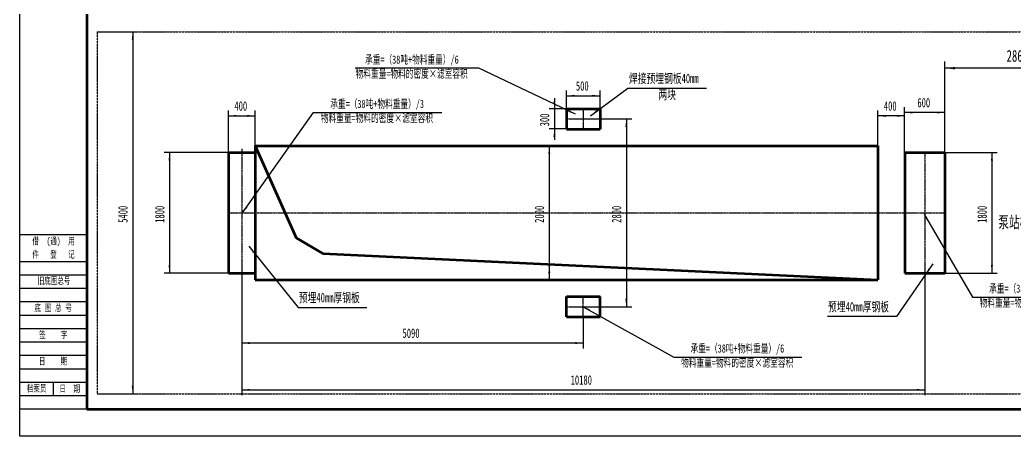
# Model space of a CAD drawing. Header units: millimetres. Extents: x -11880 to 11880, y -8400 to 8400.
# Drawn here: x -11880 to 2953, y -8400 to -2193 of the extents above; entities that cross this region are included whole.
import ezdxf

# ---------------------------------------------------------------- set-up
doc = ezdxf.new("R2010")
doc.units = ezdxf.units.MM
doc.linetypes.add('EB_DASHDOT', pattern=[39, 30, -3, 3, -3])
doc.linetypes.add('EB_DASHDOTDOT', pattern=[45, 30, -3, 3, -3, 3, -3])
for name, color, linetype, lineweight in [('CAXA0', 7, 'Continuous', 70), ('CAXA1', 1, 'EB_DASHDOT', 25), ('CAXA3', 7, 'Continuous', 25), ('CAXA4', 3, 'Continuous', 25)]:
    doc.layers.add(name, color=color, linetype=linetype, lineweight=lineweight)
doc.styles.add('UserTxtStyle11', font='', dxfattribs={"width": 0.667})
doc.styles.add('标准', font='', dxfattribs={"width": 0.667})
doc.styles.get('UserTxtStyle11').set_extended_font_data('FangSong_GB2312')
doc.styles.get('标准').set_extended_font_data('FangSong_GB2312')
doc.dimstyles.new('标准', dxfattribs={"dimscale": 40, "dimtxt": 3.5, "dimasz": 3, "dimexe": 2, "dimexo": 0, "dimtad": 1, "dimdec": 1, "dimzin": 12, "dimdsep": 46, "dimtxsty": '标准', "dimcen": 0, "dimdle": 4, "dimaunit": 1, "dimazin": 2, "dimtfac": 1, "dimtdec": 3, "dimtmove": 0, "dimatfit": 3, "dimfxl": 0, "dimtolj": 1, "dimtzin": 0, "dimarcsym": 0})

# ---------------------------------------------------------------- blocks, each defined once
blk = doc.blocks.new('*D75')
at = {"layer": 'CAXA4', "linetype": 'Continuous', "lineweight": 25}
blk.add_hatch(color=0, dxfattribs=at).paths.add_polyline_path([(1597, -5088), (1638, -5185), (1661, -5172)], flags=0)
at = {"layer": 'CAXA4', "color": 0, "linetype": 'Continuous', "lineweight": 25}
for p, q in [((1597, -5088), (2318, -6328)), ((2318, -6328), (4227, -6328))]:
    blk.add_line(p, q, dxfattribs=at)
at = {"layer": 'CAXA4', "color": 0, "linetype": 'Continuous', "lineweight": 25, "char_height": 122.5, "attachment_point": 1, "style": '标准'}
for s, insert in [('\\fFangSong_GB2312|b0|i0|p34;承重=（38吨+物料重量）/3', (2566, -6138)), ('\\fFangSong_GB2312|b0|i0|p34;物料重量=物料的密度×滤室容积', (2426, -6350))]:
    blk.add_mtext(s, dxfattribs=dict(at, insert=insert))
blk = doc.blocks.new('*D76')
at = {"layer": 'CAXA4', "linetype": 'Continuous', "lineweight": 25}
for points in [[(-8573, -7710), (-8453, -7725), (-8453, -7695)], [(1607, -7710), (1487, -7725), (1487, -7695)]]:
    blk.add_hatch(color=0, dxfattribs=at).paths.add_polyline_path(points, flags=0)
at = {"layer": 'CAXA4', "color": 0, "linetype": 'Continuous', "lineweight": 25}
for p, q in [((-8573, -5809), (-8573, -7790)), ((1607, -5809), (1607, -7790)), ((-8573, -7710), (1607, -7710))]:
    blk.add_line(p, q, dxfattribs=at)
at = {"layer": 'CAXA4', "color": 0, "linetype": 'Continuous', "lineweight": 25, "insert": (-3671, -7493), "char_height": 140, "attachment_point": 1, "style": '标准'}
blk.add_mtext('\\fFangSong_GB2312|b0|i0|p34;10180', dxfattribs=at)
blk = doc.blocks.new('*D103')
at = {"layer": 'CAXA4', "linetype": 'Continuous', "lineweight": 25}
for points in [[(-2841, -3670), (-2856, -3790), (-2826, -3790)], [(-2841, -6470), (-2856, -6350), (-2826, -6350)]]:
    blk.add_hatch(color=0, dxfattribs=at).paths.add_polyline_path(points, flags=0)
at = {"layer": 'CAXA4', "color": 0, "linetype": 'Continuous', "lineweight": 25}
for p, q in [((-3483, -3670), (-2761, -3670)), ((-2841, -3670), (-2841, -6470)), ((-3483, -6470), (-2761, -6470))]:
    blk.add_line(p, q, dxfattribs=at)
at = {"layer": 'CAXA4', "color": 0, "linetype": 'Continuous', "lineweight": 25, "insert": (-3057, -5219), "char_height": 140, "attachment_point": 1, "rotation": 90, "style": '标准'}
blk.add_mtext('\\fFangSong_GB2312|b0|i0|p34;2800', dxfattribs=at)
blk = doc.blocks.new('*D104')
at = {"layer": 'CAXA4', "linetype": 'Continuous', "lineweight": 25}
blk.add_hatch(color=0, dxfattribs=at).paths.add_polyline_path([(-3483, -6470), (-3397, -6533), (-3384, -6510)], flags=0)
at = {"layer": 'CAXA4', "color": 0, "linetype": 'Continuous', "lineweight": 25}
for p, q in [((-3483, -6470), (-2132, -7222)), ((-2132, -7222), (-223, -7222))]:
    blk.add_line(p, q, dxfattribs=at)
at = {"layer": 'CAXA4', "color": 0, "linetype": 'Continuous', "lineweight": 25, "char_height": 122.5, "attachment_point": 1, "style": '标准'}
for s, insert in [('\\fFangSong_GB2312|b0|i0|p34;承重=（38吨+物料重量）/6', (-1884, -7032)), ('\\fFangSong_GB2312|b0|i0|p34;物料重量=物料的密度×滤室容积', (-2024, -7244))]:
    blk.add_mtext(s, dxfattribs=dict(at, insert=insert))
blk = doc.blocks.new('*D105')
at = {"layer": 'CAXA4', "linetype": 'Continuous', "lineweight": 25}
blk.add_hatch(color=0, dxfattribs=at).paths.add_polyline_path([(-3599, -3599), (-3689, -3542), (-3700, -3566)], flags=0)
at = {"layer": 'CAXA4', "color": 0, "linetype": 'Continuous', "lineweight": 25}
for p, q in [((-5039, -2913), (-6882, -2913)), ((-3599, -3599), (-5039, -2913))]:
    blk.add_line(p, q, dxfattribs=at)
at = {"layer": 'CAXA4', "color": 0, "linetype": 'Continuous', "lineweight": 25, "char_height": 122.5, "attachment_point": 1, "style": '标准'}
for s, insert in [('\\fFangSong_GB2312|b0|i0|p34;承重=（38吨+物料重量）/6', (-6736, -2723)), ('\\fFangSong_GB2312|b0|i0|p34;物料重量=物料的密度×滤室容积', (-6876, -2935))]:
    blk.add_mtext(s, dxfattribs=dict(at, insert=insert))
blk = doc.blocks.new('*D106')
at = {"layer": 'CAXA4', "linetype": 'Continuous', "lineweight": 25}
for points in [[(-8573, -7012), (-8453, -6997), (-8453, -7027)], [(-3483, -7012), (-3603, -6997), (-3603, -7027)]]:
    blk.add_hatch(color=0, dxfattribs=at).paths.add_polyline_path(points, flags=0)
at = {"layer": 'CAXA4', "color": 0, "linetype": 'Continuous', "lineweight": 25}
for p, q in [((-8573, -5809), (-8573, -7092)), ((-3483, -6623), (-3483, -7092)), ((-3483, -7012), (-8573, -7012))]:
    blk.add_line(p, q, dxfattribs=at)
at = {"layer": 'CAXA4', "color": 0, "linetype": 'Continuous', "lineweight": 25, "insert": (-6177, -6795), "char_height": 140, "attachment_point": 1, "style": '标准'}
blk.add_mtext('\\fFangSong_GB2312|b0|i0|p34;5090', dxfattribs=at)
blk = doc.blocks.new('*D122')
at = {"layer": 'CAXA4', "linetype": 'Continuous', "lineweight": 25}
for points in [[(1307, -3574), (1427, -3559), (1427, -3589)], [(1907, -3574), (1787, -3559), (1787, -3589)]]:
    blk.add_hatch(color=0, dxfattribs=at).paths.add_polyline_path(points, flags=0)
at = {"layer": 'CAXA4', "color": 0, "linetype": 'Continuous', "lineweight": 25}
for p, q in [((1307, -4170), (1307, -3494)), ((1907, -4170), (1907, -3494)), ((1907, -3574), (1307, -3574))]:
    blk.add_line(p, q, dxfattribs=at)
at = {"layer": 'CAXA4', "color": 0, "linetype": 'Continuous', "lineweight": 25, "insert": (1497, -3357), "char_height": 140, "attachment_point": 1, "style": '标准'}
blk.add_mtext('\\fFangSong_GB2312|b0|i0|p34;600', dxfattribs=at)
blk = doc.blocks.new('*D123')
at = {"layer": 'CAXA4', "linetype": 'Continuous', "lineweight": 25}
for points in [[(2608, -4170), (2593, -4290), (2623, -4290)], [(2608, -5970), (2593, -5850), (2623, -5850)]]:
    blk.add_hatch(color=0, dxfattribs=at).paths.add_polyline_path(points, flags=0)
at = {"layer": 'CAXA4', "color": 0, "linetype": 'Continuous', "lineweight": 25}
for p, q in [((1907, -4170), (2688, -4170)), ((2608, -4170), (2608, -5970)), ((1907, -5970), (2688, -5970))]:
    blk.add_line(p, q, dxfattribs=at)
at = {"layer": 'CAXA4', "color": 0, "linetype": 'Continuous', "lineweight": 25, "insert": (2391, -5219), "char_height": 140, "attachment_point": 1, "rotation": 90, "style": '标准'}
blk.add_mtext('\\fFangSong_GB2312|b0|i0|p34;1800', dxfattribs=at)
blk = doc.blocks.new('*D315')
at = {"layer": 'CAXA4', "linetype": 'Continuous', "lineweight": 25}
for points in [[(-8773, -3624), (-8653, -3639), (-8653, -3609)], [(-8373, -3624), (-8493, -3639), (-8493, -3609)]]:
    blk.add_hatch(color=0, dxfattribs=at).paths.add_polyline_path(points, flags=0)
at = {"layer": 'CAXA4', "color": 0, "linetype": 'Continuous', "lineweight": 25}
for p, q in [((-8773, -4170), (-8773, -3544)), ((-8373, -4070), (-8373, -3544)), ((-8773, -3624), (-8373, -3624))]:
    blk.add_line(p, q, dxfattribs=at)
at = {"layer": 'CAXA4', "color": 0, "linetype": 'Continuous', "lineweight": 25, "insert": (-8683, -3407), "char_height": 140, "attachment_point": 1, "style": '标准'}
blk.add_mtext('\\fFangSong_GB2312|b0|i0|p34;400', dxfattribs=at)
blk = doc.blocks.new('*D316')
at = {"layer": 'CAXA4', "linetype": 'Continuous', "lineweight": 25}
for points in [[(907, -3624), (1027, -3609), (1027, -3639)], [(1307, -3624), (1187, -3609), (1187, -3639)]]:
    blk.add_hatch(color=0, dxfattribs=at).paths.add_polyline_path(points, flags=0)
at = {"layer": 'CAXA4', "color": 0, "linetype": 'Continuous', "lineweight": 25}
for p, q in [((907, -4070), (907, -3544)), ((1307, -4170), (1307, -3544)), ((1307, -3624), (907, -3624))]:
    blk.add_line(p, q, dxfattribs=at)
at = {"layer": 'CAXA4', "color": 0, "linetype": 'Continuous', "lineweight": 25, "insert": (997, -3407), "char_height": 140, "attachment_point": 1, "style": '标准'}
blk.add_mtext('\\fFangSong_GB2312|b0|i0|p34;400', dxfattribs=at)
blk = doc.blocks.new('*D317')
at = {"layer": 'CAXA4', "linetype": 'Continuous', "lineweight": 25}
for points in [[(-3990, -4070), (-4005, -4190), (-3975, -4190)], [(-3990, -6070), (-4005, -5950), (-3975, -5950)]]:
    blk.add_hatch(color=0, dxfattribs=at).paths.add_polyline_path(points, flags=0)
at = {"layer": 'CAXA4', "color": 0, "linetype": 'Continuous', "lineweight": 25}
for p, q in [((-6153, -4070), (-3910, -4070)), ((-3990, -4070), (-3990, -6070)), ((-6153, -6070), (-3910, -6070))]:
    blk.add_line(p, q, dxfattribs=at)
at = {"layer": 'CAXA4', "color": 0, "linetype": 'Continuous', "lineweight": 25, "insert": (-4207, -5219), "char_height": 140, "attachment_point": 1, "rotation": 90, "style": '标准'}
blk.add_mtext('\\fFangSong_GB2312|b0|i0|p34;2000', dxfattribs=at)
blk = doc.blocks.new('CAXBLOCK316', base_point=(-10880, -8000))
at = {"layer": 'CAXA3'}
for p, q in [((-10880, -5400), (-11880, -5400)), ((-10880, -5800), (-11880, -5800)), ((-10880, -6000), (-11880, -6000)), ((-10880, -6200), (-11880, -6200)), ((-10880, -6400), (-11880, -6400)), ((-10880, -6600), (-11880, -6600)), ((-10880, -6800), (-11880, -6800)), ((-10880, -7000), (-11880, -7000)), ((-10880, -7200), (-11880, -7200)), ((-10880, -7400), (-11880, -7400)), ((-10880, -7600), (-11880, -7600)), ((-11380, -7800), (-11380, -7600)), ((-10880, -7800), (-11880, -7800)), ((-10880, -8000), (-11880, -8000))]:
    blk.add_line(p, q, dxfattribs=at)
at = {"layer": 'CAXA0', "linetype": 'Continuous', "lineweight": 25, "char_height": 104, "attachment_point": 1}
for s, insert, style in [('\\fFangSong_GB2312|b0|i0|p34;借  (通)  用', (-11694, -5439), '标准'), ('\\fFangSong_GB2312|b0|i0|p34;件   登   记', (-11694, -5638), '标准'), ('\\fFangSong_GB2312|b0|i0|p34;旧底图总号', (-11614, -6030), '标准'), ('\\fFangSong_GB2312|b0|i0|p34;底 图 总 号', (-11664, -6435), '标准'), ('\\fFangSong_GB2312|b0|i0|p34;签    字', (-11594, -6836), '标准'), ('\\fFangSong_GB2312|b0|i0|p34;日    期', (-11597, -7230), 'UserTxtStyle11'), ('\\fFangSong_GB2312|b0|i0|p34;档案员', (-11777, -7635), '标准'), ('\\fFangSong_GB2312|b0|i0|p34;日  期', (-11292, -7640), '标准')]:
    blk.add_mtext(s, dxfattribs=dict(at, insert=insert, style=style))
blk = doc.blocks.new('CAXBLOCK315', base_point=(11480, -8000))
at = {"layer": 'CAXA0', "linetype": 'Continuous', "lineweight": 70}
for p, q in [((-10880, 8000), (-10880, -8000)), ((-10880, -8000), (11480, -8000))]:
    blk.add_line(p, q, dxfattribs=at)
at = {"layer": 'CAXA3', "linetype": 'Continuous', "lineweight": 25}
for p, q in [((-11880, -8400), (-11880, 8400)), ((11880, -8400), (-11880, -8400))]:
    blk.add_line(p, q, dxfattribs=at)
at = {"layer": 'CAXA0'}
blk.add_blockref('CAXBLOCK316', (-10880, -8000), dxfattribs=at)
blk = doc.blocks.new('*D407')
at = {"layer": 'CAXA4', "linetype": 'Continuous', "lineweight": 25}
for points in [[(-9650, -4170), (-9665, -4290), (-9635, -4290)], [(-9650, -5970), (-9665, -5850), (-9635, -5850)]]:
    blk.add_hatch(color=0, dxfattribs=at).paths.add_polyline_path(points, flags=0)
at = {"layer": 'CAXA4', "color": 0, "linetype": 'Continuous', "lineweight": 25}
for p, q in [((-8773, -4170), (-9730, -4170)), ((-9650, -4170), (-9650, -5970)), ((-8773, -5970), (-9730, -5970))]:
    blk.add_line(p, q, dxfattribs=at)
at = {"layer": 'CAXA4', "color": 0, "linetype": 'Continuous', "lineweight": 25, "insert": (-9866, -5219), "char_height": 140, "attachment_point": 1, "rotation": 90, "style": '标准'}
blk.add_mtext('\\fFangSong_GB2312|b0|i0|p34;1800', dxfattribs=at)
blk = doc.blocks.new('*D408')
at = {"layer": 'CAXA4', "linetype": 'Continuous', "lineweight": 25}
blk.add_hatch(color=0, dxfattribs=at).paths.add_polyline_path([(-8560, -5070), (-8488, -4992), (-8510, -4977)], flags=0)
at = {"layer": 'CAXA4', "color": 0, "linetype": 'Continuous', "lineweight": 25}
for p, q in [((-8560, -5070), (-7502, -3574)), ((-7502, -3574), (-5593, -3574))]:
    blk.add_line(p, q, dxfattribs=at)
at = {"layer": 'CAXA4', "color": 0, "linetype": 'Continuous', "lineweight": 25, "char_height": 122.5, "attachment_point": 1, "style": '标准'}
for s, insert in [('\\fFangSong_GB2312|b0|i0|p34;承重=（38吨+物料重量）/3', (-7254, -3384)), ('\\fFangSong_GB2312|b0|i0|p34;物料重量=物料的密度×滤室容积', (-7394, -3596))]:
    blk.add_mtext(s, dxfattribs=dict(at, insert=insert))
blk = doc.blocks.new('*D409')
at = {"layer": 'CAXA4', "linetype": 'Continuous', "lineweight": 25}
for points in [[(-10198, -2370), (-10213, -2490), (-10183, -2490)], [(-10198, -7770), (-10213, -7650), (-10183, -7650)]]:
    blk.add_hatch(color=0, dxfattribs=at).paths.add_polyline_path(points, flags=0)
at = {"layer": 'CAXA4', "color": 0, "linetype": 'Continuous', "lineweight": 25}
for p, q in [((-10726, -2370), (-10118, -2370)), ((-10198, -2370), (-10198, -7770)), ((-10726, -7770), (-10118, -7770))]:
    blk.add_line(p, q, dxfattribs=at)
at = {"layer": 'CAXA4', "color": 0, "linetype": 'Continuous', "lineweight": 25, "insert": (-10415, -5219), "char_height": 140, "attachment_point": 1, "rotation": 90, "style": '标准'}
blk.add_mtext('\\fFangSong_GB2312|b0|i0|p34;5400', dxfattribs=at)
blk = doc.blocks.new('*D410')
at = {"layer": 'CAXA4', "linetype": 'Continuous', "lineweight": 25}
for points in [[(1907, -2913), (2057, -2894), (2057, -2931)], [(4119, -2913), (3969, -2894), (3969, -2931)]]:
    blk.add_hatch(color=0, dxfattribs=at).paths.add_polyline_path(points, flags=0)
at = {"layer": 'CAXA4', "color": 0, "linetype": 'Continuous', "lineweight": 25}
for p, q in [((1907, -4170), (1907, -2813)), ((4119, -4170), (4119, -2813)), ((4119, -2913), (1907, -2913))]:
    blk.add_line(p, q, dxfattribs=at)
at = {"layer": 'CAXA4', "color": 0, "linetype": 'Continuous', "lineweight": 25, "insert": (2827, -2642), "char_height": 175, "attachment_point": 1, "style": '标准'}
blk.add_mtext('\\fFangSong_GB2312|b0|i0|p34;2865', dxfattribs=at)
blk = doc.blocks.new('*D435')
at = {"layer": 'CAXA4', "linetype": 'Continuous', "lineweight": 25}
for points in [[(-3913, -3520), (-3928, -3400), (-3898, -3400)], [(-3913, -3820), (-3928, -3940), (-3898, -3940)]]:
    blk.add_hatch(color=0, dxfattribs=at).paths.add_polyline_path(points, flags=0)
at = {"layer": 'CAXA4', "color": 0, "linetype": 'Continuous', "lineweight": 25}
for p, q in [((-3913, -3360), (-3913, -3980)), ((-3733, -3520), (-3993, -3520)), ((-3733, -3820), (-3993, -3820))]:
    blk.add_line(p, q, dxfattribs=at)
at = {"layer": 'CAXA4', "color": 0, "linetype": 'Continuous', "lineweight": 25, "insert": (-4130, -3780), "char_height": 140, "attachment_point": 1, "rotation": 90, "style": '标准'}
blk.add_mtext('\\fFangSong_GB2312|b0|i0|p34;300', dxfattribs=at)
blk = doc.blocks.new('*D436')
at = {"layer": 'CAXA4', "linetype": 'Continuous', "lineweight": 25}
for points in [[(-3733, -3325), (-3613, -3340), (-3613, -3310)], [(-3233, -3325), (-3353, -3340), (-3353, -3310)]]:
    blk.add_hatch(color=0, dxfattribs=at).paths.add_polyline_path(points, flags=0)
at = {"layer": 'CAXA4', "color": 0, "linetype": 'Continuous', "lineweight": 25}
for p, q in [((-3733, -3520), (-3733, -3245)), ((-3233, -3520), (-3233, -3245)), ((-3733, -3325), (-3233, -3325))]:
    blk.add_line(p, q, dxfattribs=at)
at = {"layer": 'CAXA4', "color": 0, "linetype": 'Continuous', "lineweight": 25, "insert": (-3593, -3108), "char_height": 140, "attachment_point": 1, "style": '标准'}
blk.add_mtext('\\fFangSong_GB2312|b0|i0|p34;500', dxfattribs=at)
blk = doc.blocks.new('*D437')
at = {"layer": 'CAXA4', "linetype": 'Continuous', "lineweight": 25}
blk.add_hatch(color=0, dxfattribs=at).paths.add_polyline_path([(-3377, -3624), (-3271, -3564), (-3289, -3540)], flags=0)
at = {"layer": 'CAXA4', "color": 0, "linetype": 'Continuous', "lineweight": 25}
for p, q in [((-3377, -3624), (-2819, -3211)), ((-2819, -3211), (-1645, -3211))]:
    blk.add_line(p, q, dxfattribs=at)
at = {"layer": 'CAXA4', "color": 0, "linetype": 'Continuous', "lineweight": 25, "char_height": 140, "attachment_point": 1, "style": '标准'}
for s, insert in [('\\fFangSong_GB2312|b0|i0|p34;焊接预埋钢板40mm', (-2802, -2995)), ('\\fFangSong_GB2312|b0|i0|p34;两块', (-2362, -3236))]:
    blk.add_mtext(s, dxfattribs=dict(at, insert=insert))
blk = doc.blocks.new('*D438')
at = {"layer": 'CAXA4', "linetype": 'Continuous', "lineweight": 25}
blk.add_hatch(color=0, dxfattribs=at).paths.add_polyline_path([(1729, -5830), (1649, -5920), (1673, -5937)], flags=0)
at = {"layer": 'CAXA4', "color": 0, "linetype": 'Continuous', "lineweight": 25}
for p, q in [((1729, -5830), (1184, -6618)), ((1184, -6618), (159, -6618))]:
    blk.add_line(p, q, dxfattribs=at)
at = {"layer": 'CAXA4', "color": 0, "linetype": 'Continuous', "lineweight": 25, "insert": (166, -6401), "char_height": 140, "attachment_point": 1, "style": '标准'}
blk.add_mtext('\\fFangSong_GB2312|b0|i0|p34;预埋40mm厚钢板', dxfattribs=at)
blk = doc.blocks.new('*D439')
at = {"layer": 'CAXA4', "linetype": 'Continuous', "lineweight": 25}
blk.add_hatch(color=0, dxfattribs=at).paths.add_polyline_path([(-8468, -5565), (-8405, -5668), (-8381, -5649)], flags=0)
at = {"layer": 'CAXA4', "color": 0, "linetype": 'Continuous', "lineweight": 25}
for p, q in [((-8468, -5565), (-7732, -6481)), ((-7732, -6481), (-6707, -6481))]:
    blk.add_line(p, q, dxfattribs=at)
at = {"layer": 'CAXA4', "color": 0, "linetype": 'Continuous', "lineweight": 25, "insert": (-7722, -6264), "char_height": 140, "attachment_point": 1, "style": '标准'}
blk.add_mtext('\\fFangSong_GB2312|b0|i0|p34;预埋40mm厚钢板', dxfattribs=at)

msp = doc.modelspace()

# ---------------------------------------------------------------- linework, layer by layer
at = {"layer": 'CAXA0', "linetype": 'Continuous', "lineweight": 70}
for p, q in [((-3732.62, -3520.16), (-3732.62, -3820.16)), ((-3732.62, -3520.16), (-3232.62, -3520.16)), ((-3682.62, -3520.16), (-3282.62, -3520.16)), ((-3232.62, -3520.16), (-3232.62, -3820.16)), ((-3732.62, -3820.16), (-3232.62, -3820.16)), ((-3682.62, -3820.16), (-3282.62, -3820.16)), ((-8372.62, -4070.16), (-5745.5, -4070.16)), ((-8372.62, -4070.16), (-7763.59, -5444.02)), ((-8372.62, -4070.16), (-8372.62, -6070.16)), ((-5745.5, -4070.16), (907.38, -4070.16)), ((907.38, -4070.16), (907.38, -6070.16)), ((-8772.62, -4170.16), (-8372.62, -4170.16)), ((-8772.62, -4170.16), (-8772.62, -5970.16)), ((1307.38, -4170.16), (1907.38, -4170.16)), ((1307.38, -4170.16), (1307.38, -5970.16)), ((1907.38, -4170.16), (1907.38, -5970.16)), ((-7763.59, -5444.02), (-7367.11, -5679.12)), ((-7367.11, -5679.12), (907.38, -6070.16)), ((-8772.62, -5970.16), (-8372.62, -5970.16)), ((-8372.62, -6070.16), (-5745.5, -6070.16)), ((-5745.5, -6070.16), (907.38, -6070.16)), ((1307.38, -5970.16), (1907.38, -5970.16)), ((-3732.62, -6620.16), (-3732.62, -6320.16)), ((-3732.62, -6320.16), (-3232.62, -6320.16)), ((-3682.62, -6320.16), (-3282.62, -6320.16)), ((-3232.62, -6620.16), (-3232.62, -6320.16)), ((-3732.62, -6620.16), (-3232.62, -6620.16)), ((-3682.62, -6620.16), (-3282.62, -6620.16))]:
    msp.add_line(p, q, dxfattribs=at)
at = {"layer": 'CAXA1', "linetype": 'EB_DASHDOT', "lineweight": 25}
for p, q in [((-3482.62, -3517.16), (-3482.62, -3823.16)), ((-3482.62, -3517.16), (-3482.62, -3823.16)), ((-3732.62, -3670.16), (-3232.62, -3670.16)), ((-3685.62, -3670.16), (-3279.62, -3670.16)), ((-8572.62, -4117.16), (-8572.62, -6023.16)), ((1607.38, -4167.16), (1607.38, -5973.16)), ((-3482.62, -6623.16), (-3482.62, -6317.16)), ((-3482.62, -6623.16), (-3482.62, -6317.16)), ((-3732.62, -6470.16), (-3232.62, -6470.16)), ((-3685.62, -6470.16), (-3279.62, -6470.16))]:
    msp.add_line(p, q, dxfattribs=at)
at = {"layer": 'CAXA1', "color": 1, "linetype": 'EB_DASHDOT', "lineweight": 25}
for p, q in [((-8772.62, -5070.16), (-4195.5, -5070.16)), ((-4195.5, -5070.16), (1907.38, -5070.16))]:
    msp.add_line(p, q, dxfattribs=at)
at = {"layer": 'CAXA3', "color": 5, "linetype": 'EB_DASHDOTDOT', "lineweight": 25}
for p, q in [((-10726.35, -2370.16), (4118.65, -2370.16)), ((-10726.35, -2370.16), (-10726.35, -7770.16)), ((-10726.35, -7770.16), (4118.65, -7770.16))]:
    msp.add_line(p, q, dxfattribs=at)

# ---------------------------------------------------------------- block references
at = {"layer": 'CAXA0'}
msp.add_blockref('CAXBLOCK315', (11480, -8000), dxfattribs=at)
at = {"layer": 'CAXA4'}
for name in ['*D105', '*D408', '*D75', '*D104']:
    msp.add_blockref(name, (0, 0), dxfattribs=at)
at = {"layer": 'CAXA4', "linetype": 'Continuous', "lineweight": 70}
for name in ['*D437', '*D439', '*D438']:
    msp.add_blockref(name, (0, 0), dxfattribs=at)

# ---------------------------------------------------------------- texts
at = {"layer": 'CAXA4', "linetype": 'Continuous', "lineweight": 25, "insert": (2703.05, -5121.88), "char_height": 175, "attachment_point": 1, "style": '标准'}
msp.add_mtext('\\fFangSong_GB2312|b0|i0|p34;泵站检修安装空间', dxfattribs=at)

# ---------------------------------------------------------------- dimensions: what is measured, and where the dimension line sits
at = {"layer": 'CAXA4', "linetype": 'Continuous', "lineweight": 70}
for base, p1, p2, text, picture, middle in [((-10197.81, -5070.16), (-10726.35, -2370.16), (-10726.35, -7770.16), '\\fFangSong_GB2312;5400', '*D409', (-10318.71, -5070.16)), ((-3912.93, -3670.16), (-3732.62, -3520.16), (-3732.62, -3820.16), '\\fFangSong_GB2312;300', '*D435', (-4033.83, -3670.16)), ((-2840.58, -5070.16), (-3482.62, -3670.16), (-3482.62, -6470.16), '\\fFangSong_GB2312;2800', '*D103', (-2961.48, -5070.16)), ((-3990.12, -5070.16), (-6152.62, -4070.16), (-6152.62, -6070.16), '\\fFangSong_GB2312;2000', '*D317', (-4111.02, -5070.16)), ((-9649.55, -5070.16), (-8772.62, -4170.16), (-8772.62, -5970.16), '\\fFangSong_GB2312;1800', '*D407', (-9770.45, -5070.16)), ((2608.11, -5070.16), (1907.38, -4170.16), (1907.38, -5970.16), '\\fFangSong_GB2312;1800', '*D123', (2487.21, -5070.16))]:
    dim = msp.add_linear_dim(base=base, p1=p1, p2=p2, angle=90, text=text, dimstyle='标准', dxfattribs=at)
    dim.commit()
    dim.dimension.update_dxf_attribs({"geometry": picture, "text_midpoint": middle})
for base, p1, p2, text, picture, middle in [((3013.02, -2912.69), (4118.65, -4170.16), (1907.38, -4170.16), '\\fFangSong_GB2312;2865', '*D410', (3013.02, -2761.57)), ((-3482.62, -3324.59), (-3732.62, -3520.16), (-3232.62, -3520.16), '\\fFangSong_GB2312;500', '*D436', (-3482.62, -3203.69)), ((-8572.62, -3623.77), (-8772.62, -4170.16), (-8372.62, -4070.16), '\\fFangSong_GB2312;400', '*D315', (-8572.62, -3502.87)), ((1107.38, -3623.77), (1307.38, -4170.16), (907.38, -4070.16), '\\fFangSong_GB2312;400', '*D316', (1107.38, -3502.87)), ((1607.38, -3573.77), (1907.38, -4170.16), (1307.38, -4170.16), '\\fFangSong_GB2312;600', '*D122', (1607.38, -3452.87)), ((-3482.62, -7709.68), (-8572.62, -5808.82), (1607.38, -5808.82), '\\fFangSong_GB2312;10180', '*D76', (-3482.62, -7588.78)), ((-6027.62, -7011.77), (-3482.62, -6623.16), (-8572.62, -5808.82), '\\fFangSong_GB2312;5090', '*D106', (-6027.62, -6890.87))]:
    dim = msp.add_linear_dim(base=base, p1=p1, p2=p2, text=text, dimstyle='标准', dxfattribs=at)
    dim.commit()
    dim.dimension.update_dxf_attribs({"geometry": picture, "text_midpoint": middle})

doc.saveas('drawing.dxf')
